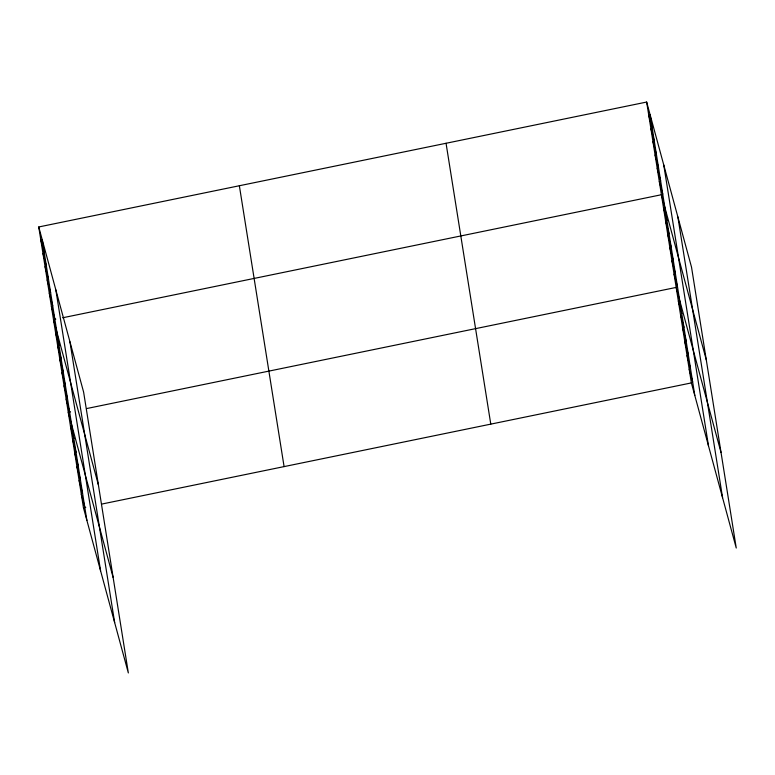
<?xml version="1.0" encoding="UTF-8"?>
<svg xmlns="http://www.w3.org/2000/svg" width="775" height="775" viewBox="0 0 775 775"><rect width="100%" height="100%" fill="white"/><g stroke="black" fill="none" stroke-linecap="round" stroke-linejoin="round"><path stroke-width="1.16" d="M38.75 226.968L83.613 392.092L128.34 672.952L83.477 507.828L38.75 226.968L646.66 102.048L691.523 267.172L736.25 548.032L691.387 382.908L646.66 102.048M55.79 319.184L53.504 319.649L98.367 484.772M62.63 317.779L661.424 194.728L706.287 359.852M70.544 411.864L68.268 412.339L113.131 577.462M86.5 408.59L676.178 287.418L721.041 452.542M83.477 507.828L85.754 507.363M101.709 504.079L691.387 382.908M648.772 115.291L652.192 127.875M650.884 128.524L654.303 141.108M652.986 141.767L656.406 154.351M655.098 155.01L658.518 167.594M657.21 168.252L660.629 180.837M659.312 181.486L662.732 194.079M663.536 207.971L666.946 220.555M665.638 221.214L669.058 233.798M667.75 234.457L671.169 247.041M669.852 247.69L673.272 260.274M671.964 260.933L675.383 273.517M674.076 274.176L677.495 286.76M678.357 301.058L681.777 313.642M680.528 314.698L683.947 327.282M682.697 328.338L686.117 340.923M684.868 341.988L688.287 354.572M687.047 355.628L690.457 368.212M689.217 369.268L692.637 381.852M40.862 240.211L44.282 252.795M42.964 253.444L46.384 266.028M45.076 266.687L48.496 279.271M47.188 279.93L50.598 292.514M49.29 293.173L52.71 305.757M51.402 306.406L54.822 319M55.616 332.892L59.036 345.476M57.728 346.134L61.148 358.718M59.83 359.377L63.25 371.961M61.942 372.61L65.362 385.204M64.054 385.853L67.473 398.437M66.156 399.096L69.576 411.68M70.438 425.979L73.858 438.563M72.608 439.619L76.028 452.203M74.788 453.259L78.207 465.843M76.957 466.908L80.377 479.493M79.128 480.548L82.547 493.132M81.297 494.188L84.717 506.772M677.854 216.835L722.571 497.695M663.758 164.968L708.486 445.828M650.08 114.632L694.807 395.492M446.051 143.268L490.778 424.138M239.359 185.738L284.086 466.608M69.934 341.756L114.661 622.616M55.848 289.889L100.566 570.749M42.17 239.553L86.887 520.413"/></g></svg>
